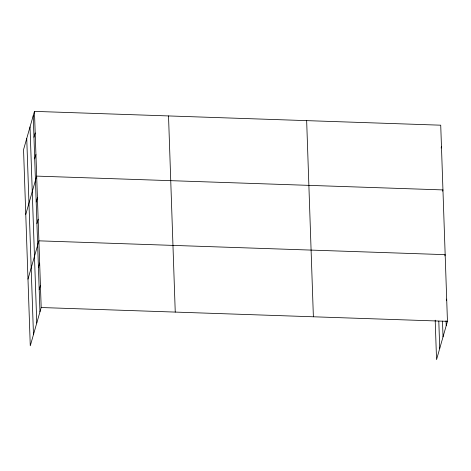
<?xml version="1.0" encoding="UTF-8"?>
<svg xmlns="http://www.w3.org/2000/svg" width="471" height="471" viewBox="0 0 471 471"><rect width="100%" height="100%" fill="white"/><g stroke="black" fill="none" stroke-linecap="round" stroke-linejoin="round"><path stroke-width="0.71" d="M34.454 111.374L23.55 149.654L30.274 345.808L41.183 307.528L34.454 111.374L440.726 125.192L447.45 321.346L436.546 359.626L435.192 320.186M33.965 137.261L35.195 132.952M34.707 158.839L35.937 154.529M25.77 214.387L36.673 176.107L442.946 189.919L442.593 191.149M36.185 201.994L37.415 197.679M36.926 223.572L38.157 219.256M27.989 279.12L38.893 240.834L445.166 254.652L444.812 255.883M38.428 267.375L39.658 263.065M39.193 289.606L40.418 285.296M441.115 148L441.462 146.764M446.337 300.345L446.691 299.114M41.183 307.528L447.45 321.346M446.049 320.633L446.22 325.655M442.487 321.087L443.028 336.865M438.801 321.163L439.737 348.416M306.656 120.629L313.38 316.783M168.524 115.931L175.247 312.085M33.229 115.683L39.953 311.837M30.032 126.893L36.762 323.047M26.741 138.445L33.47 334.598"/></g></svg>
